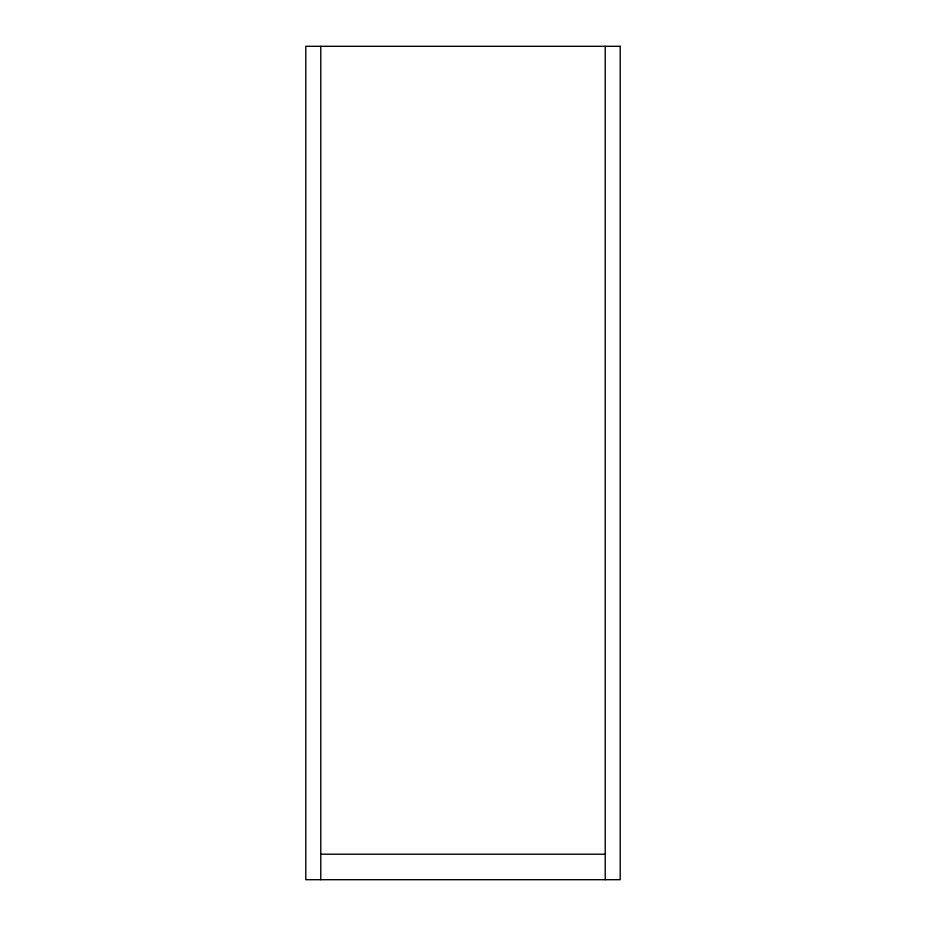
<?xml version="1.0" encoding="UTF-8"?>
<svg xmlns="http://www.w3.org/2000/svg" width="926" height="926" viewBox="0 0 926 926"><rect width="100%" height="100%" fill="white"/><g stroke="black" fill="none" stroke-linecap="round" stroke-linejoin="round"><path stroke-width="1.39" d="M320.778 854.212L605.222 854.212M605.222 46.3L605.222 879.7M320.778 46.3L320.778 879.7M620.2 46.3L305.8 46.3L305.8 879.7L620.2 879.7L620.2 46.3"/></g></svg>
